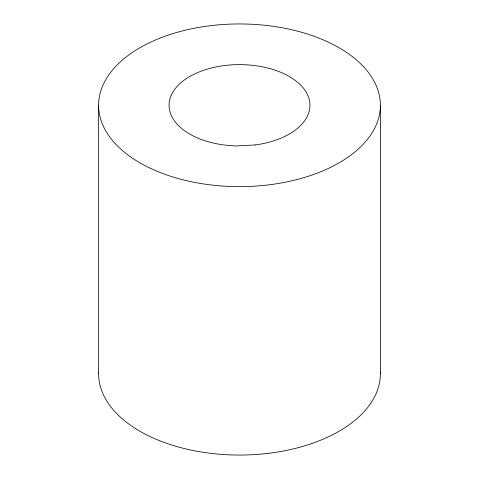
<?xml version="1.0" encoding="UTF-8"?>
<svg xmlns="http://www.w3.org/2000/svg" width="479" height="479" viewBox="0 0 479 479"><rect width="100%" height="100%" fill="white"/><g stroke="black" fill="none" stroke-linecap="round" stroke-linejoin="round"><path stroke-width="0.72" d="M380.392 105.29A140.892 81.34 0 0 1 169.057 175.733A140.892 81.34 0 0 1 169.057 34.847A140.892 81.34 0 0 1 380.392 105.29L380.392 373.71M98.608 105.29L98.608 373.71M380.368 372.255A140.892 81.34 0 0 1 239.5 455.05A140.892 81.34 0 0 1 98.632 372.255M255.175 144.945L236.866 145.933A70.443 40.673 0 0 1 176.817 86.735A70.443 40.673 0 0 1 295.118 80.334A70.443 40.673 0 0 1 255.175 144.945"/></g></svg>
